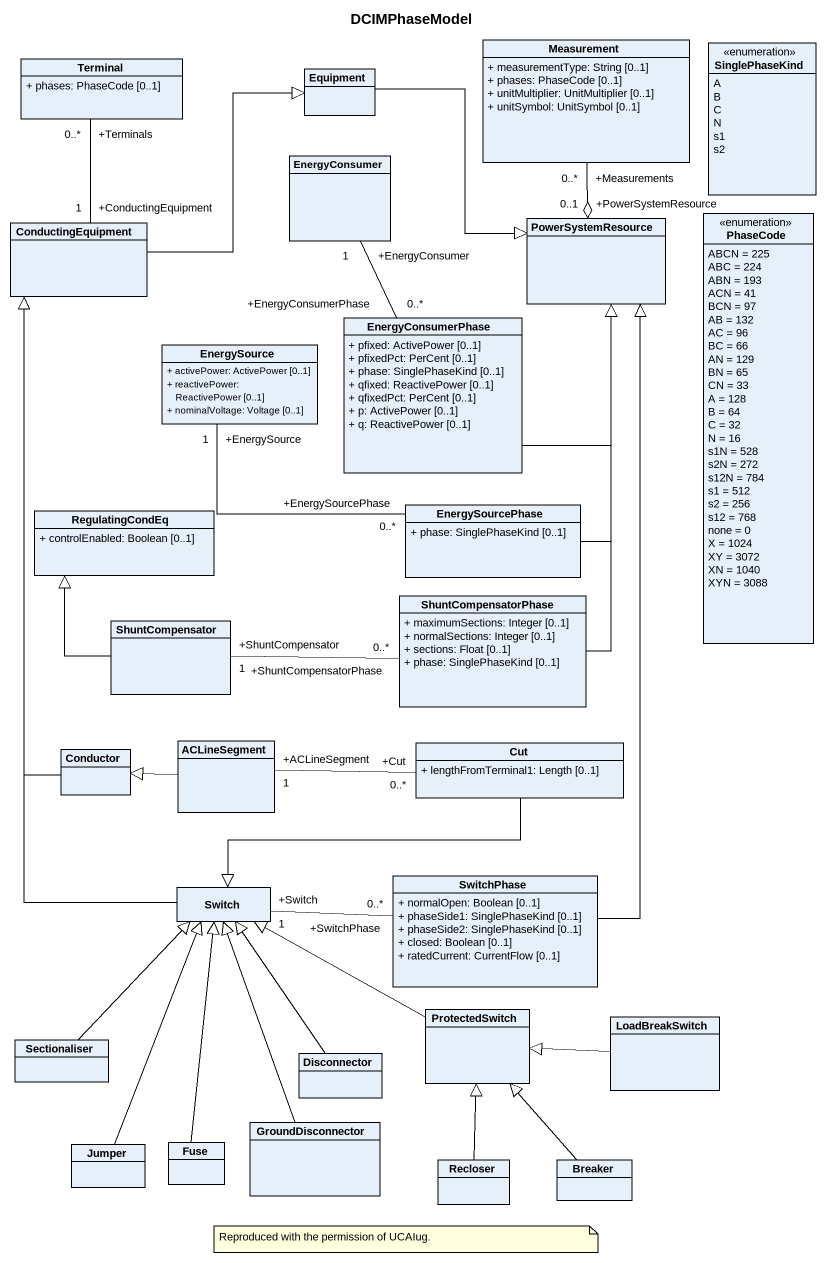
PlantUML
@startuml
title DCIMPhaseModel
hide circle
hide empty members
skinparam classAttributeIconSize 0
class Measurement {
  + measurementType: String [0..1]
  + phases: PhaseCode [0..1]
  + unitMultiplier: UnitMultiplier [0..1]
  + unitSymbol: UnitSymbol [0..1]
}
enum SinglePhaseKind {
  A
  B
  C
  N
  s1
  s2
}
class Terminal {
  + phases: PhaseCode [0..1]
}
class Equipment
class EnergyConsumer
class ConductingEquipment
class PowerSystemResource
enum PhaseCode {
  ABCN = 225
  ABC = 224
  ABN = 193
  ACN = 41
  BCN = 97
  AB = 132
  AC = 96
  BC = 66
  AN = 129
  BN = 65
  CN = 33
  A = 128
  B = 64
  C = 32
  N = 16
  s1N = 528
  s2N = 272
  s12N = 784
  s1 = 512
  s2 = 256
  s12 = 768
  none = 0
  X = 1024
  XY = 3072
  XN = 1040
  XYN = 3088
}
class EnergyConsumerPhase {
  + pfixed: ActivePower [0..1]
  + pfixedPct: PerCent [0..1]
  + phase: SinglePhaseKind [0..1]
  + qfixed: ReactivePower [0..1]
  + qfixedPct: PerCent [0..1]
  + p: ActivePower [0..1]
  + q: ReactivePower [0..1]
}
class EnergySource {
  + activePower: ActivePower [0..1]
  + reactivePower: ReactivePower [0..1]
  + nominalVoltage: Voltage [0..1]
}
class RegulatingCondEq {
  + controlEnabled: Boolean [0..1]
}
class EnergySourcePhase {
  + phase: SinglePhaseKind [0..1]
}
class ShuntCompensatorPhase {
  + maximumSections: Integer [0..1]
  + normalSections: Integer [0..1]
  + sections: Float [0..1]
  + phase: SinglePhaseKind [0..1]
}
class ShuntCompensator
class Conductor
class ACLineSegment
class Cut {
  + lengthFromTerminal1: Length [0..1]
}
class Switch
class SwitchPhase {
  + normalOpen: Boolean [0..1]
  + phaseSide1: SinglePhaseKind [0..1]
  + phaseSide2: SinglePhaseKind [0..1]
  + closed: Boolean [0..1]
  + ratedCurrent: CurrentFlow [0..1]
}
class Sectionaliser
class ProtectedSwitch
class LoadBreakSwitch
class Disconnector
class GroundDisconnector
class Jumper
class Fuse
class Recloser
class Breaker
Terminal "+Terminals\n0..*" -- "+ConductingEquipment\n1" ConductingEquipment
Equipment --|> PowerSystemResource
EnergyConsumer "+EnergyConsumer\n1" -- "+EnergyConsumerPhase\n0..*" EnergyConsumerPhase
ConductingEquipment -up-|> Equipment
PowerSystemResource "+PowerSystemResource\n0..1" o-up- "+Measurements\n0..*" Measurement
EnergyConsumerPhase -up-|> PowerSystemResource
EnergySourcePhase -up-|> PowerSystemResource
EnergySourcePhase "+EnergySourcePhase\n0..*" -up- "+EnergySource\n1" EnergySource
ShuntCompensatorPhase -up-|> PowerSystemResource
ShuntCompensator -up-|> RegulatingCondEq
ShuntCompensator "+ShuntCompensator\n1" -right- "+ShuntCompensatorPhase\n0..*" ShuntCompensatorPhase
Conductor -up-|> ConductingEquipment
ACLineSegment -left-|> Conductor
Cut "+Cut\n0..*" -left- "+ACLineSegment\n1" ACLineSegment
Cut -left-|> Switch
Switch -up-|> ConductingEquipment
Switch "+Switch\n1" -right- "+SwitchPhase\n0..*" SwitchPhase
SwitchPhase -up-|> PowerSystemResource
Sectionaliser -up-|> Switch
ProtectedSwitch -left-|> Switch
LoadBreakSwitch -left-|> ProtectedSwitch
Disconnector -up-|> Switch
GroundDisconnector -up-|> Switch
Jumper -up-|> Switch
Fuse -up-|> Switch
Recloser -up-|> ProtectedSwitch
Breaker -up-|> ProtectedSwitch
note as N1
  Reproduced with the permission of UCAIug.
end note
@enduml
